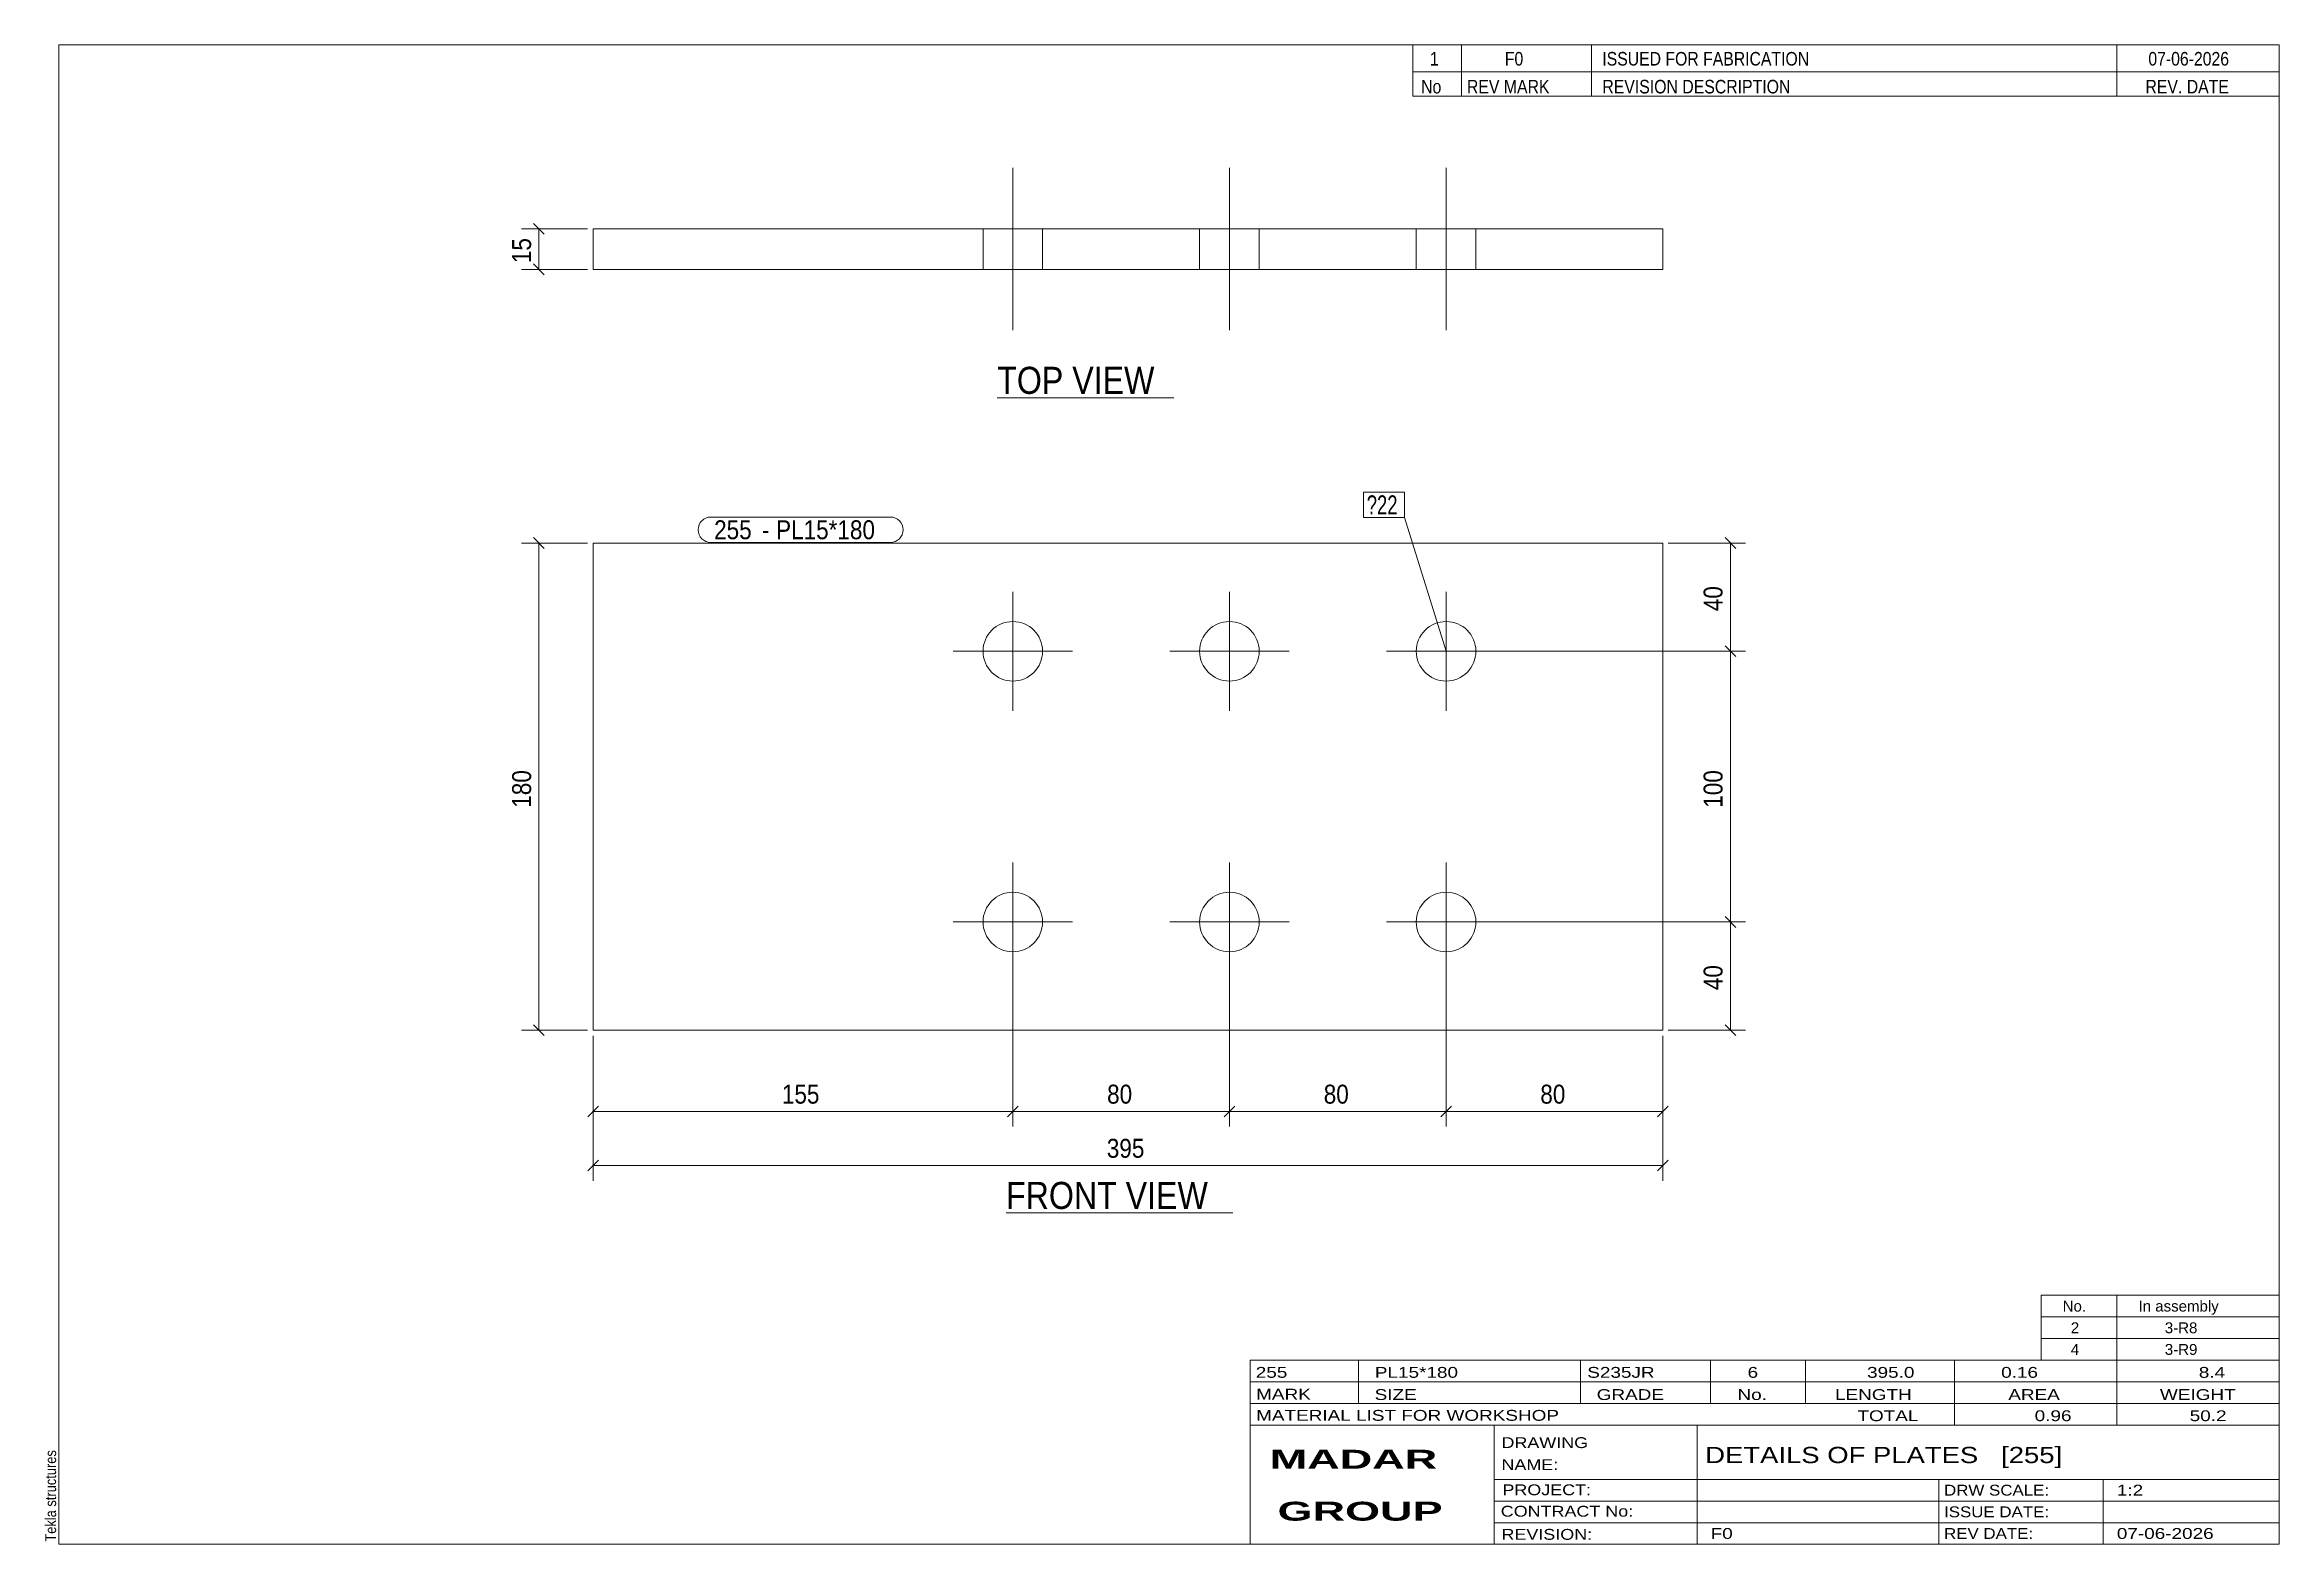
# Model space of a CAD drawing. Header units: millimetres. Extents: x 2 to 415, y 5 to 282.
import ezdxf

# ---------------------------------------------------------------- set-up
doc = ezdxf.new("R2010")
doc.units = ezdxf.units.MM
doc.linetypes.add('XKITLINE00', pattern=[0])
for name, color, linetype, lineweight in [('Bolt', 3, 'Continuous', 0), ('BoltMark', 7, 'Continuous', 0), ('Dimensions', 7, 'Continuous', 0), ('DrawingSheet', 5, 'Continuous', 0), ('OtherObjectType', 7, 'Continuous', 0), ('Part', 2, 'Continuous', 0), ('PartMark', 7, 'Continuous', 0)]:
    doc.layers.add(name, color=color, linetype=linetype, lineweight=lineweight)
doc.styles.add('ARIAL', font='ARIAL.TTF')
doc.styles.add('ARIAL_BOLD', font='ARIALBD.TTF')
doc.styles.add('ARIAL_NARROW', font='ARIALN.TTF')

# ---------------------------------------------------------------- blocks, each defined once
blk = doc.blocks.new('*A1')
at = {"layer": 'Bolt', "color": 3, "linetype": 'XKITLINE00', "lineweight": 0}
for p, q in [((181.15, 180.95), (181.15, 158.95)), ((221.15, 180.95), (221.15, 158.95)), ((261.15, 180.95), (261.15, 158.95)), ((170.15, 169.95), (192.15, 169.95)), ((210.15, 169.95), (232.15, 169.95)), ((250.15, 169.95), (272.15, 169.95)), ((181.15, 130.95), (181.15, 108.95)), ((221.15, 130.95), (221.15, 108.95)), ((261.15, 130.95), (261.15, 108.95)), ((170.15, 119.95), (192.15, 119.95)), ((210.15, 119.95), (232.15, 119.95)), ((250.15, 119.95), (272.15, 119.95))]:
    blk.add_line(p, q, dxfattribs=at)
for centre in [(181.15, 169.95), (221.15, 169.95), (261.15, 169.95), (181.15, 119.95), (221.15, 119.95), (261.15, 119.95)]:
    blk.add_circle(centre, 5.5, dxfattribs=at)
blk = doc.blocks.new('*A2')
at = {"layer": 'Part', "color": 2, "linetype": 'XKITLINE00', "lineweight": 0}
for p, q in [((301.15, 189.95), (103.65, 189.95)), ((103.65, 189.95), (103.65, 99.95)), ((301.15, 99.95), (301.15, 189.95)), ((103.65, 99.95), (301.15, 99.95))]:
    blk.add_line(p, q, dxfattribs=at)
blk = doc.blocks.new('*A3')
at = {"layer": 'Bolt', "color": 3, "linetype": 'XKITLINE00', "lineweight": 0}
for p, q in [((181.15, 259.25), (181.15, 229.25)), ((181.15, 259.25), (181.15, 229.25)), ((221.15, 259.25), (221.15, 229.25)), ((221.15, 259.25), (221.15, 229.25)), ((261.15, 259.25), (261.15, 229.25)), ((261.15, 259.25), (261.15, 229.25)), ((175.65, 248), (175.65, 240.5)), ((175.65, 248), (175.65, 240.5)), ((186.65, 248), (186.65, 240.5)), ((186.65, 248), (186.65, 240.5)), ((215.65, 248), (215.65, 240.5)), ((215.65, 248), (215.65, 240.5)), ((226.65, 248), (226.65, 240.5)), ((226.65, 248), (226.65, 240.5)), ((255.65, 248), (255.65, 240.5)), ((255.65, 248), (255.65, 240.5)), ((266.65, 248), (266.65, 240.5)), ((266.65, 248), (266.65, 240.5))]:
    blk.add_line(p, q, dxfattribs=at)
blk = doc.blocks.new('*A4')
at = {"layer": 'Part', "color": 2, "linetype": 'XKITLINE00', "lineweight": 0}
for p, q in [((301.15, 248), (103.65, 248)), ((103.65, 248), (103.65, 240.5)), ((301.15, 248), (301.15, 240.5)), ((301.15, 240.5), (103.65, 240.5))]:
    blk.add_line(p, q, dxfattribs=at)
blk = doc.blocks.new('*A5')
at = {"layer": 'DrawingSheet', "color": 5, "linetype": 'XKITLINE00', "lineweight": 0}
for p, q in [((415, 282), (5, 282)), ((5, 282), (5, 5)), ((415, 5), (415, 282)), ((5, 5), (415, 5))]:
    blk.add_line(p, q, dxfattribs=at)
at = {"layer": 'DrawingSheet', "color": 5, "style": 'ARIAL', "width": 0.85}
blk.add_text('Tekla structures', height=2, rotation=90, dxfattribs=at).set_placement((4.5, 5.5))
blk = doc.blocks.new('*A6')
at = {"layer": 'OtherObjectType', "color": 7, "linetype": 'XKITLINE00', "lineweight": 0}
for p, q in [((371, 51), (415, 51)), ((371, 47), (371, 51)), ((385, 47), (385, 51)), ((415, 47), (415, 51)), ((371, 47), (415, 47)), ((371, 43), (371, 47)), ((385, 43), (385, 47)), ((415, 43), (415, 47)), ((371, 43), (415, 43)), ((371, 39), (371, 43)), ((385, 39), (385, 43)), ((415, 39), (415, 43)), ((371, 39), (415, 39))]:
    blk.add_line(p, q, dxfattribs=at)
at = {"layer": 'OtherObjectType', "color": 7, "style": 'ARIAL_NARROW', "width": 1.211571}
for s, p in [('No.', (375, 48)), ('In assembly', (389, 48)), ('2', (376.5, 44)), ('3-R8', (393.86, 44)), ('4', (376.5, 40)), ('3-R9', (393.86, 40))]:
    blk.add_text(s, height=2, dxfattribs=at).set_placement(p)
blk = doc.blocks.new('*A7')
at = {"layer": 'OtherObjectType', "color": 7, "linetype": 'XKITLINE00', "lineweight": 0}
for p, q in [((255, 282), (415, 282)), ((415, 282), (255, 282)), ((255, 282), (255, 277)), ((264, 282), (264, 277)), ((288, 282), (288, 277)), ((385, 282), (385, 277)), ((415, 282), (415, 277)), ((255, 277), (415, 277)), ((255, 277), (255, 272.5)), ((255, 277), (415, 277)), ((264, 277), (264, 272.5)), ((288, 277), (288, 272.5)), ((385, 277), (385, 272.5)), ((415, 277), (415, 272.5)), ((415, 272.5), (255, 272.5))]:
    blk.add_line(p, q, dxfattribs=at)
at = {"layer": 'OtherObjectType', "color": 7, "style": 'ARIAL_NARROW'}
for s, width, p in [('1', 1.017001, (258.16, 278.15)), ('F0', 1.017001, (272, 278.15)), ('ISSUED FOR FABRICATION', 1.017001, (290, 278.15)), ('07-06-2026', 1.017001, (390.82, 278.15)), ('No', 1.02, (256.54, 273)), ('REV MARK', 1.02, (265, 273)), ('REVISION DESCRIPTION', 1.02, (290, 273)), ('REV. DATE', 1.02, (390.28, 273))]:
    blk.add_text(s, height=2.5, dxfattribs=dict(at, width=width)).set_placement(p)
blk = doc.blocks.new('*A8')
at = {"layer": 'OtherObjectType', "color": 7, "linetype": 'XKITLINE00', "lineweight": 0}
for p, q in [((225, 39), (415, 39)), ((225, 39), (225, 35)), ((225, 39), (415, 39)), ((245, 35), (245, 39)), ((286, 35), (286, 39)), ((310, 35), (310, 39)), ((327.5, 35), (327.5, 39)), ((355, 35), (355, 39)), ((385, 35), (385, 39)), ((415, 35), (415, 39)), ((225, 35), (415, 35)), ((225, 35), (225, 5)), ((225, 35), (415, 35)), ((245, 31), (245, 35)), ((286, 31), (286, 35)), ((310, 31), (310, 35)), ((327.5, 31), (327.5, 35)), ((355, 31), (355, 35)), ((385, 31), (385, 35)), ((415, 31), (415, 35)), ((225, 31), (415, 31)), ((355, 27), (355, 31)), ((385, 27), (385, 31)), ((415, 27), (415, 31)), ((225, 27), (415, 27)), ((270, 21), (270, 27)), ((307.5, 17), (307.5, 27)), ((415, 21), (415, 27)), ((270, 21), (270, 5)), ((415, 17), (415, 21)), ((270, 17), (415, 17)), ((307.5, 5), (307.5, 17)), ((352.16, 13), (352.16, 17)), ((382.5, 5), (382.5, 17)), ((415, 13), (415, 17)), ((270, 13), (415, 13)), ((352.16, 5), (352.16, 13)), ((415, 9), (415, 13)), ((270, 9), (415, 9)), ((415, 5), (415, 9)), ((225, 5), (415, 5)), ((262.5, 5), (415, 5))]:
    blk.add_line(p, q, dxfattribs=at)
at = {"layer": 'OtherObjectType', "color": 7, "style": 'ARIAL_NARROW'}
for s, height, width, p in [('255', 2, 1.525501, (226.01, 35.76)), ('PL15*180', 2, 1.525501, (248, 35.76)), ('S235JR', 2, 1.525501, (287.22, 35.76)), ('6', 2, 1.525501, (316.82, 35.76)), ('395.0', 2, 1.525501, (338.88, 35.76)), ('0.16', 2, 1.525501, (363.64, 35.76)), ('8.4', 2, 1.525501, (400.14, 35.76)), ('MARK', 2, 1.525501, (226.08, 31.73)), ('SIZE', 2, 1.525501, (247.96, 31.66)), ('GRADE', 2, 1.525501, (288.96, 31.66)), ('No.', 2, 1.525501, (314.96, 31.66)), ('LENGTH', 2, 1.525501, (332.96, 31.66)), ('AREA', 2, 1.525501, (364.96, 31.66)), ('WEIGHT', 2, 1.525501, (392.96, 31.66)), ('MATERIAL LIST FOR WORKSHOP', 2, 1.525501, (226.08, 27.82)), ('TOTAL', 2, 1.525501, (337.1, 27.75)), ('0.96', 2, 1.525501, (369.83, 27.75)), ('50.2', 2, 1.525501, (398.45, 27.75)), ('DRAWING', 2, 1.445, (271.38, 22.78)), ('NAME:', 2, 1.445, (271.38, 18.72)), ('DETAILS OF PLATES   [255]', 3, 1.474651, (309, 20)), ('PROJECT:', 2, 1.445, (271.55, 14.07)), ('DRW SCALE:', 2, 1.36, (353.1, 14)), ('1:2', 2, 1.525501, (385, 14)), ('CONTRACT No:', 2, 1.445, (271.25, 10.11)), ('ISSUE DATE:', 2, 1.36, (353.1, 10)), ('REVISION:', 2, 1.445, (271.38, 5.84)), ('F0', 2, 1.525501, (310, 6)), ('REV DATE:', 2, 1.36, (353.1, 6)), ('07-06-2026', 2, 1.525501, (385, 6))]:
    blk.add_text(s, height=height, dxfattribs=dict(at, width=width)).set_placement(p)
at = {"layer": 'OtherObjectType', "color": 1, "style": 'ARIAL_BOLD', "width": 1.7}
for s, p in [('MADAR ', (228.58, 18.97)), ('GROUP', (230.03, 9.37))]:
    blk.add_text(s, height=3.5, dxfattribs=at).set_placement(p)
blk = doc.blocks.new('*A9')
at = {"layer": 'Dimensions', "color": 7, "linetype": 'XKITLINE00', "lineweight": 0}
for p, q in [((103.65, 98.95), (103.65, 72.15)), ((301.15, 98.95), (301.15, 72.15)), ((104.64, 75.94), (102.66, 73.96)), ((103.65, 74.95), (301.15, 74.95)), ((302.14, 75.94), (300.16, 73.96))]:
    blk.add_line(p, q, dxfattribs=at)
at = {"layer": 'Dimensions', "color": 3}
for p in [(103.65, 74.95), (301.15, 74.95)]:
    blk.add_point(p, dxfattribs=at)
at = {"layer": 'Dimensions', "color": 3, "style": 'ARIAL', "width": 0.85}
blk.add_text('395', height=3.5, dxfattribs=at).set_placement((198.51, 76.4))
blk = doc.blocks.new('*A10')
at = {"layer": 'Dimensions', "color": 7, "linetype": 'XKITLINE00', "lineweight": 0}
for p, q in [((181.15, 118.95), (181.15, 82.15)), ((103.65, 98.95), (103.65, 82.15)), ((104.64, 85.94), (102.66, 83.96)), ((103.65, 84.95), (181.15, 84.95)), ((182.14, 85.94), (180.16, 83.96))]:
    blk.add_line(p, q, dxfattribs=at)
at = {"layer": 'Dimensions', "color": 3}
for p in [(103.65, 84.95), (181.15, 84.95)]:
    blk.add_point(p, dxfattribs=at)
at = {"layer": 'Dimensions', "color": 3, "style": 'ARIAL', "width": 0.85}
blk.add_text('155', height=3.5, dxfattribs=at).set_placement((138.51, 86.4))
blk = doc.blocks.new('*A11')
at = {"layer": 'Dimensions', "color": 7, "linetype": 'XKITLINE00', "lineweight": 0}
for p, q in [((181.15, 118.95), (181.15, 82.15)), ((221.15, 118.95), (221.15, 82.15)), ((182.14, 85.94), (180.16, 83.96)), ((181.15, 84.95), (221.15, 84.95)), ((222.14, 85.94), (220.16, 83.96))]:
    blk.add_line(p, q, dxfattribs=at)
at = {"layer": 'Dimensions', "color": 3}
for p in [(181.15, 84.95), (221.15, 84.95)]:
    blk.add_point(p, dxfattribs=at)
at = {"layer": 'Dimensions', "color": 3, "style": 'ARIAL', "width": 0.85}
blk.add_text('80', height=3.5, dxfattribs=at).set_placement((198.56, 86.4))
blk = doc.blocks.new('*A12')
at = {"layer": 'Dimensions', "color": 7, "linetype": 'XKITLINE00', "lineweight": 0}
for p, q in [((221.15, 118.95), (221.15, 82.15)), ((261.15, 118.95), (261.15, 82.15)), ((222.14, 85.94), (220.16, 83.96)), ((221.15, 84.95), (261.15, 84.95)), ((262.14, 85.94), (260.16, 83.96))]:
    blk.add_line(p, q, dxfattribs=at)
at = {"layer": 'Dimensions', "color": 3}
for p in [(221.15, 84.95), (261.15, 84.95)]:
    blk.add_point(p, dxfattribs=at)
at = {"layer": 'Dimensions', "color": 3, "style": 'ARIAL', "width": 0.85}
blk.add_text('80', height=3.5, dxfattribs=at).set_placement((238.56, 86.4))
blk = doc.blocks.new('*A13')
at = {"layer": 'Dimensions', "color": 7, "linetype": 'XKITLINE00', "lineweight": 0}
for p, q in [((261.15, 118.95), (261.15, 82.15)), ((301.15, 98.95), (301.15, 82.15)), ((262.14, 85.94), (260.16, 83.96)), ((261.15, 84.95), (301.15, 84.95)), ((302.14, 85.94), (300.16, 83.96))]:
    blk.add_line(p, q, dxfattribs=at)
at = {"layer": 'Dimensions', "color": 3}
for p in [(261.15, 84.95), (301.15, 84.95)]:
    blk.add_point(p, dxfattribs=at)
at = {"layer": 'Dimensions', "color": 3, "style": 'ARIAL', "width": 0.85}
blk.add_text('80', height=3.5, dxfattribs=at).set_placement((278.55, 86.4))
blk = doc.blocks.new('*A14')
at = {"layer": 'Dimensions', "color": 7, "linetype": 'XKITLINE00', "lineweight": 0}
for p, q in [((102.65, 189.95), (90.45, 189.95)), ((92.66, 190.94), (94.64, 188.96)), ((93.65, 99.95), (93.65, 189.95)), ((102.65, 99.95), (90.45, 99.95)), ((92.66, 100.94), (94.64, 98.96))]:
    blk.add_line(p, q, dxfattribs=at)
at = {"layer": 'Dimensions', "color": 3}
for p in [(93.65, 189.95), (93.65, 99.95)]:
    blk.add_point(p, dxfattribs=at)
at = {"layer": 'Dimensions', "color": 3, "style": 'ARIAL', "width": 0.85}
blk.add_text('180', height=3.5, rotation=90.0002, dxfattribs=at).set_placement((92.2, 141.06))
blk = doc.blocks.new('*A15')
at = {"layer": 'Dimensions', "color": 7, "linetype": 'XKITLINE00', "lineweight": 0}
for p, q in [((262.15, 119.95), (316.45, 119.95)), ((312.66, 120.94), (314.64, 118.96)), ((313.65, 99.95), (313.65, 119.95)), ((302.15, 99.95), (316.45, 99.95)), ((312.66, 100.94), (314.64, 98.96))]:
    blk.add_line(p, q, dxfattribs=at)
at = {"layer": 'Dimensions', "color": 3}
for p in [(313.65, 119.95), (313.65, 99.95)]:
    blk.add_point(p, dxfattribs=at)
at = {"layer": 'Dimensions', "color": 3, "style": 'ARIAL', "width": 0.85}
blk.add_text('40', height=3.5, rotation=90.0002, dxfattribs=at).set_placement((312.2, 107.36))
blk = doc.blocks.new('*A16')
at = {"layer": 'Dimensions', "color": 7, "linetype": 'XKITLINE00', "lineweight": 0}
for p, q in [((262.15, 169.95), (316.45, 169.95)), ((312.66, 170.94), (314.64, 168.96)), ((313.65, 119.95), (313.65, 169.95)), ((262.15, 119.95), (316.45, 119.95)), ((312.66, 120.94), (314.64, 118.96))]:
    blk.add_line(p, q, dxfattribs=at)
at = {"layer": 'Dimensions', "color": 3}
for p in [(313.65, 169.95), (313.65, 119.95)]:
    blk.add_point(p, dxfattribs=at)
at = {"layer": 'Dimensions', "color": 3, "style": 'ARIAL', "width": 0.85}
blk.add_text('100', height=3.5, rotation=90.0002, dxfattribs=at).set_placement((312.2, 141.06))
blk = doc.blocks.new('*A17')
at = {"layer": 'Dimensions', "color": 7, "linetype": 'XKITLINE00', "lineweight": 0}
for p, q in [((302.15, 189.95), (316.45, 189.95)), ((312.66, 190.94), (314.64, 188.96)), ((313.65, 169.95), (313.65, 189.95)), ((262.15, 169.95), (316.45, 169.95)), ((312.66, 170.94), (314.64, 168.96))]:
    blk.add_line(p, q, dxfattribs=at)
at = {"layer": 'Dimensions', "color": 3}
for p in [(313.65, 189.95), (313.65, 169.95)]:
    blk.add_point(p, dxfattribs=at)
at = {"layer": 'Dimensions', "color": 3, "style": 'ARIAL', "width": 0.85}
blk.add_text('40', height=3.5, rotation=90.0002, dxfattribs=at).set_placement((312.2, 177.36))
blk = doc.blocks.new('*A18')
at = {"layer": 'BoltMark', "color": 7, "linetype": 'XKITLINE00', "lineweight": 0}
for p, q in [((245.9, 199.35), (253.48, 199.35)), ((245.9, 194.65), (245.9, 199.35)), ((253.48, 194.65), (253.48, 199.35)), ((245.9, 194.65), (253.48, 194.65)), ((261.15, 169.95), (253.48, 194.65))]:
    blk.add_line(p, q, dxfattribs=at)
at = {"layer": 'BoltMark', "color": 3, "style": 'ARIAL_NARROW', "width": 0.85}
blk.add_text('?22', height=3.5, dxfattribs=at).set_placement((246.5, 195.25))
blk = doc.blocks.new('*A19')
at = {"layer": 'PartMark', "color": 7, "linetype": 'XKITLINE00', "lineweight": 0}
for p, q in [((125.4, 194.75), (158.55, 194.75)), ((125.4, 190.05), (158.55, 190.05))]:
    blk.add_line(p, q, dxfattribs=at)
for centre, start, end in [((125.4, 192.4), 90, 270), ((158.55, 192.4), 270, 90)]:
    blk.add_arc(centre, 2.35, start, end, dxfattribs=at)
at = {"layer": 'PartMark', "color": 1, "style": 'ARIAL', "width": 0.85}
blk.add_text('255', height=3.5, dxfattribs=at).set_placement((126, 190.65))
at = {"layer": 'PartMark', "color": 3, "style": 'ARIAL', "width": 0.85}
for s, p in [('PL15*180', (137.44, 190.65)), ('-', (134.84, 190.65))]:
    blk.add_text(s, height=3.5, dxfattribs=at).set_placement(p)
blk = doc.blocks.new('*A20')
at = {"layer": 'OtherObjectType', "color": 7, "linetype": 'XKITLINE00', "lineweight": 0}
blk.add_line((179.9, 66.2), (221.75, 66.2), dxfattribs=at)
at = {"layer": 'OtherObjectType', "color": 3, "style": 'ARIAL', "width": 0.85}
blk.add_text('FRONT VIEW', height=5, dxfattribs=at).set_placement((179.9, 66.95))
blk = doc.blocks.new('*A21')
at = {"layer": 'Dimensions', "color": 7, "linetype": 'XKITLINE00', "lineweight": 0}
for p, q in [((102.65, 248), (90.45, 248)), ((92.66, 248.99), (94.64, 247.01)), ((93.65, 240.5), (93.65, 248)), ((102.65, 240.5), (90.45, 240.5)), ((92.66, 241.49), (94.64, 239.51))]:
    blk.add_line(p, q, dxfattribs=at)
at = {"layer": 'Dimensions', "color": 3}
for p in [(93.65, 248), (93.65, 240.5)]:
    blk.add_point(p, dxfattribs=at)
at = {"layer": 'Dimensions', "color": 3, "style": 'ARIAL', "width": 0.85}
blk.add_text('15', height=3.5, rotation=90.0002, dxfattribs=at).set_placement((92.2, 241.65))
blk = doc.blocks.new('*A22')
at = {"layer": 'OtherObjectType', "color": 7, "linetype": 'XKITLINE00', "lineweight": 0}
blk.add_line((178.27, 216.75), (210.88, 216.75), dxfattribs=at)
at = {"layer": 'OtherObjectType', "color": 3, "style": 'ARIAL', "width": 0.85}
blk.add_text('TOP VIEW', height=5, dxfattribs=at).set_placement((178.27, 217.5))

msp = doc.modelspace()

# ---------------------------------------------------------------- block references
at = {"lineweight": 0}
for name in ['*A5', '*A7', '*A3', '*A21', '*A4', '*A22', '*A18', '*A19', '*A14', '*A2', '*A17', '*A1', '*A16', '*A15', '*A10', '*A11', '*A12', '*A13', '*A9', '*A20', '*A6', '*A8']:
    msp.add_blockref(name, (0, 0), dxfattribs=at)

doc.saveas('drawing.dxf')
